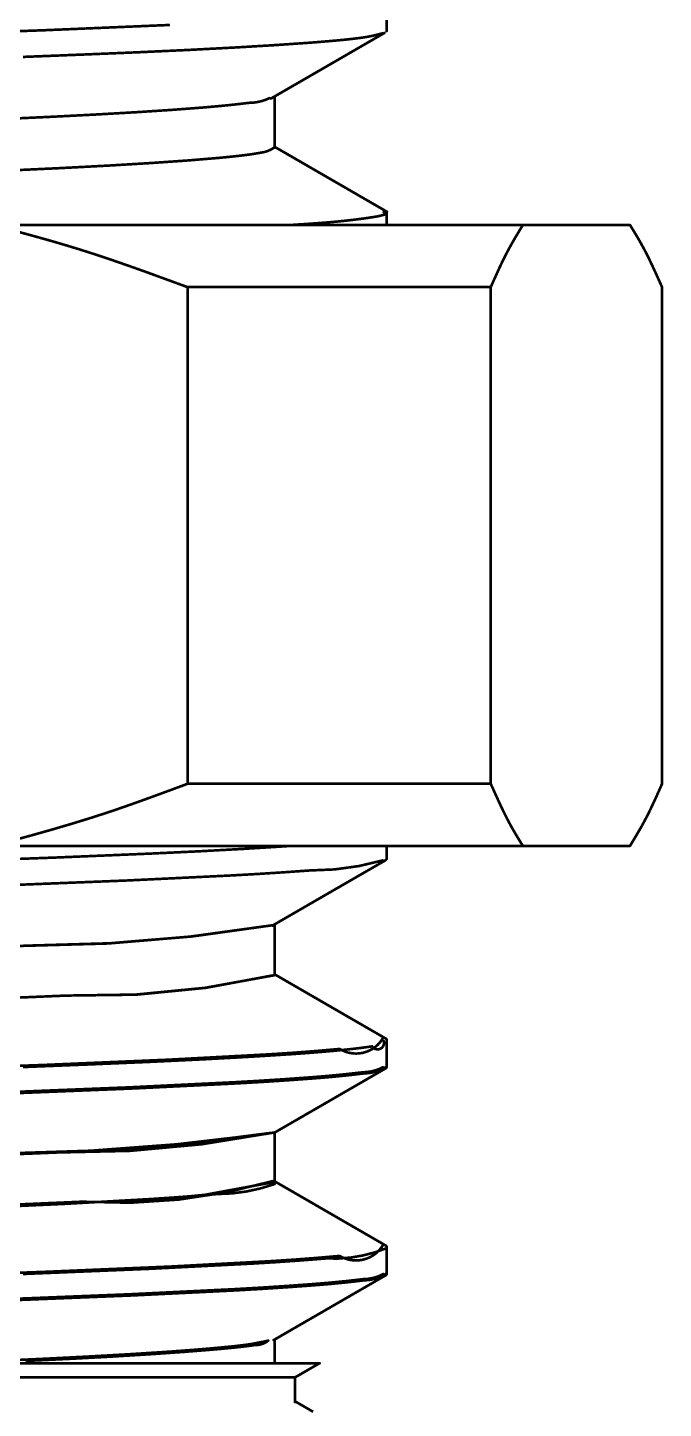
# Model space of a CAD drawing. Header units: inches. Extents: x 90 to 149.8, y 48.7 to 115.2.
# Drawn here: x 122.7 to 125.78, y 103.61 to 110.28 of the extents above; entities that cross this region are included whole.
import ezdxf

# ---------------------------------------------------------------- set-up
doc = ezdxf.new("R2010")
doc.units = ezdxf.units.IN
doc.layers.add('Mechanical 2', color=216, linetype='Continuous')

msp = doc.modelspace()

# ---------------------------------------------------------------- linework, layer by layer
at = {"layer": 'Mechanical 2', "const_width": 0.0127}
for points in [[(124.439, 110.2645), (124.439, 110.3895)], [(122.7805, 110.2683), (123.3909, 110.294)], [(122.0566, 110.2425), (122.7805, 110.2683)], [(124.3186, 110.1922), (124.3735, 110.2239)], [(124.3735, 110.2239), (124.4284, 110.2556)], [(122.9704, 110.1509), (123.2443, 110.1623)], [(123.2443, 110.1623), (123.4909, 110.1737)], [(123.4909, 110.1737), (123.7089, 110.1852)], [(123.7089, 110.1852), (123.8999, 110.1966)], [(123.8999, 110.1966), (124.0644, 110.208)], [(124.2089, 110.1287), (124.2638, 110.1605)], [(124.2638, 110.1605), (124.3186, 110.1922)], [(122.6816, 110.1395), (122.9704, 110.1509)], [(124.0992, 110.0653), (124.1541, 110.097)], [(124.1541, 110.097), (124.2089, 110.1287)], [(123.9895, 110.0019), (124.0444, 110.0336)], [(124.0444, 110.0336), (124.0992, 110.0653)], [(123.8798, 109.9385), (123.9895, 110.0019)], [(123.4023, 109.8837), (123.5509, 109.895)], [(123.8977, 109.701), (123.8977, 109.9488)], [(122.5607, 109.8383), (122.808, 109.8497)], [(122.808, 109.8497), (123.03, 109.861)], [(123.03, 109.861), (123.2278, 109.8723)], [(123.2278, 109.8723), (123.4023, 109.8837)], [(123.8977, 109.7049), (123.952, 109.6735)], [(123.0946, 109.6144), (123.3027, 109.6269)], [(123.3027, 109.6269), (123.4814, 109.6394)], [(123.4814, 109.6394), (123.6306, 109.6519)], [(123.952, 109.6735), (124.0062, 109.6422)], [(124.0062, 109.6422), (124.0605, 109.6108)], [(122.5854, 109.5894), (122.8552, 109.6019)], [(122.8552, 109.6019), (123.0946, 109.6144)], [(124.0605, 109.6108), (124.1147, 109.5794)], [(124.1147, 109.5794), (124.169, 109.548)], [(124.169, 109.548), (124.2232, 109.5167)], [(124.2232, 109.5167), (124.2775, 109.4853)], [(124.2775, 109.4853), (124.3317, 109.4539)], [(124.3317, 109.4539), (124.4402, 109.3912)], [(124.2748, 109.352), (124.3237, 109.3582)], [(124.2769, 109.3522), (124.3252, 109.3585)], [(124.439, 109.327), (124.439, 109.3895)], [(111.2631, 109.327), (125.6149, 109.327)], [(122.6322, 109.3015), (122.7272, 109.2756)], [(123.969, 109.327), (124.0658, 109.3332)], [(123.9754, 109.3274), (124.0712, 109.3336)], [(124.0658, 109.3332), (124.1494, 109.3395)], [(124.0712, 109.3336), (124.1535, 109.3398)], [(125.0653, 109.2749), (125.0967, 109.327)], [(125.6149, 109.327), (125.6306, 109.3015)], [(125.6306, 109.3015), (125.6462, 109.2756)], [(122.7272, 109.2756), (122.8221, 109.2489)], [(125.0497, 109.2481), (125.0653, 109.2749)], [(123.0107, 109.1914), (123.1043, 109.1604)], [(123.1043, 109.1604), (123.1977, 109.1281)], [(125.7084, 109.1604), (125.7238, 109.1281)], [(123.1977, 109.1281), (123.2907, 109.0949)], [(123.2907, 109.0949), (123.4765, 109.027)], [(124.9571, 109.0614), (124.9724, 109.0954)], [(124.9724, 109.0954), (124.9877, 109.1287)], [(125.7238, 109.1281), (125.7391, 109.0949)], [(125.7391, 109.0949), (125.7697, 109.027)], [(123.4765, 109.027), (124.9418, 109.027)], [(123.4765, 106.627), (123.4765, 109.027)], [(124.9418, 109.027), (124.9571, 109.0614)], [(124.9418, 106.627), (124.9418, 109.027)], [(125.7697, 106.627), (125.7697, 109.027)], [(123.3837, 106.5926), (123.4765, 106.627)], [(123.4765, 106.627), (124.9418, 106.627)], [(124.9418, 106.627), (124.9724, 106.5591)], [(125.7545, 106.5926), (125.7697, 106.627)], [(123.1979, 106.5253), (123.2909, 106.5586)], [(123.2909, 106.5586), (123.3837, 106.5926)], [(124.9724, 106.5591), (124.9878, 106.5259)], [(125.7238, 106.5253), (125.7392, 106.5586)], [(125.7392, 106.5586), (125.7545, 106.5926)], [(124.9878, 106.5259), (125.0031, 106.4936)], [(122.8219, 106.4059), (122.9165, 106.4337)], [(122.9165, 106.4337), (123.0107, 106.4627)], [(122.537, 106.327), (122.7271, 106.3791)], [(122.7271, 106.3791), (122.8219, 106.4059)], [(125.0653, 106.3784), (125.081, 106.3525)], [(125.6149, 106.327), (125.6462, 106.3791)], [(125.6462, 106.3791), (125.6618, 106.4059)], [(111.2631, 106.327), (125.6149, 106.327)], [(122.8447, 106.2708), (123.2936, 106.2895)], [(122.8447, 106.2708), (123.2936, 106.2895)], [(124.439, 106.2645), (124.439, 106.327)], [(125.081, 106.3525), (125.0967, 106.327)], [(122.3358, 106.252), (122.8447, 106.2708)], [(122.3358, 106.252), (122.8447, 106.2708)], [(124.3241, 106.1944), (124.3787, 106.226)], [(124.3247, 106.1948), (124.379, 106.2262)], [(124.3787, 106.226), (124.4334, 106.2576)], [(124.379, 106.2262), (124.4334, 106.2576)], [(122.5759, 106.1356), (123.1868, 106.1598)], [(122.5759, 106.1356), (123.1868, 106.1598)], [(123.1868, 106.1598), (123.6881, 106.184)], [(123.1868, 106.1598), (123.6881, 106.184)], [(124.2147, 106.1313), (124.2694, 106.1629)], [(124.216, 106.132), (124.2703, 106.1634)], [(124.2694, 106.1629), (124.3241, 106.1944)], [(124.2703, 106.1634), (124.3247, 106.1948)], [(124.1054, 106.0681), (124.1601, 106.0997)], [(124.1073, 106.0691), (124.1616, 106.1006)], [(124.1601, 106.0997), (124.2147, 106.1313)], [(124.1616, 106.1006), (124.216, 106.132)], [(123.9961, 106.0049), (124.0508, 106.0365)], [(123.9986, 106.0063), (124.0529, 106.0377)], [(124.0508, 106.0365), (124.1054, 106.0681)], [(124.0529, 106.0377), (124.1073, 106.0691)], [(123.8868, 105.9417), (123.9961, 106.0049)], [(123.8899, 105.9435), (123.9986, 106.0063)], [(123.8975, 105.702), (123.8975, 105.9479)], [(121.4804, 105.7961), (122.7136, 105.8452)], [(123.8975, 105.7061), (123.9513, 105.675)], [(123.8975, 105.7061), (123.951, 105.6752)], [(123.951, 105.6752), (124.0045, 105.6443)], [(123.9513, 105.675), (124.0052, 105.6439)], [(124.0045, 105.6443), (124.0579, 105.6134)], [(124.0052, 105.6439), (124.059, 105.6127)], [(121.7087, 105.554), (122.8912, 105.6036)], [(121.7135, 105.5542), (122.8871, 105.6034)], [(124.0579, 105.6134), (124.1114, 105.5824)], [(124.059, 105.6127), (124.1128, 105.5816)], [(124.1114, 105.5824), (124.1649, 105.5515)], [(124.1128, 105.5816), (124.1666, 105.5505)], [(124.1649, 105.5515), (124.2183, 105.5206)], [(124.1666, 105.5505), (124.2204, 105.5194)], [(124.2183, 105.5206), (124.2718, 105.4897)], [(124.2204, 105.5194), (124.2743, 105.4883)], [(124.2718, 105.4897), (124.3253, 105.4588)], [(124.2743, 105.4883), (124.3281, 105.4572)], [(124.3253, 105.4588), (124.4322, 105.397)], [(124.3281, 105.4572), (124.4357, 105.395)], [(124.439, 105.3893), (124.439, 105.3895)], [(124.439, 105.2645), (124.439, 105.3831)], [(122.7816, 105.2683), (123.3921, 105.2941)], [(122.7816, 105.2683), (123.3921, 105.2941)], [(123.2935, 105.2831), (123.5557, 105.2956)], [(123.3921, 105.2941), (123.8729, 105.3198)], [(123.3921, 105.2941), (123.8729, 105.3198)], [(123.5557, 105.2956), (123.7849, 105.3081)], [(123.7849, 105.3081), (123.9825, 105.3206)], [(122.0577, 105.2425), (122.7816, 105.2683)], [(122.0577, 105.2425), (122.7816, 105.2683)], [(122.6816, 105.2581), (122.9974, 105.2706)], [(122.9974, 105.2706), (123.2935, 105.2831)], [(124.3277, 105.1903), (124.3821, 105.2218)], [(124.3821, 105.2218), (124.4365, 105.2532)], [(124.4327, 105.2572), (124.4343, 105.2582)], [(124.439, 105.2581), (124.439, 105.2645)], [(122.5831, 105.1358), (123.1941, 105.1601)], [(122.5831, 105.1358), (123.1941, 105.1601)], [(122.6012, 105.1301), (123.2124, 105.1545)], [(123.1941, 105.1601), (123.6947, 105.1844)], [(123.1941, 105.1601), (123.6947, 105.1844)], [(123.2124, 105.1545), (123.7116, 105.1789)], [(124.219, 105.1275), (124.2734, 105.1589)], [(124.2734, 105.1589), (124.3277, 105.1903)], [(124.1103, 105.0646), (124.1646, 105.096)], [(124.1646, 105.096), (124.219, 105.1275)], [(124.0015, 105.0018), (124.0559, 105.0332)], [(124.0559, 105.0332), (124.1103, 105.0646)], [(123.8928, 104.9389), (124.0015, 105.0018)], [(123.8974, 104.702), (123.8974, 104.9416)], [(121.6887, 104.7972), (122.848, 104.8453)], [(123.8974, 104.7059), (123.9512, 104.6748)], [(123.8974, 104.7059), (123.9509, 104.675)], [(122.8741, 104.5965), (123.3017, 104.6205)], [(123.9509, 104.675), (124.0044, 104.6441)], [(123.9512, 104.6748), (124.005, 104.6437)], [(124.0044, 104.6441), (124.0579, 104.6132)], [(124.005, 104.6437), (124.0588, 104.6126)], [(121.7124, 104.5541), (122.8868, 104.6034)], [(121.7967, 104.5572), (122.9658, 104.6074)], [(122.3449, 104.5725), (122.8741, 104.5965)], [(124.0579, 104.6132), (124.1114, 104.5822)], [(124.0588, 104.6126), (124.1126, 104.5815)], [(124.1114, 104.5822), (124.1648, 104.5513)], [(124.1126, 104.5815), (124.1664, 104.5504)], [(124.1648, 104.5513), (124.2183, 104.5204)], [(124.1664, 104.5504), (124.2202, 104.5193)], [(124.2183, 104.5204), (124.2718, 104.4895)], [(124.2202, 104.5193), (124.274, 104.4882)], [(124.2718, 104.4895), (124.3253, 104.4586)], [(124.274, 104.4882), (124.3278, 104.4571)], [(124.3253, 104.4586), (124.4323, 104.3967)], [(124.3278, 104.4571), (124.4354, 104.3949)], [(124.439, 104.3893), (124.439, 104.3895)], [(124.439, 104.2645), (124.439, 104.3831)], [(122.7812, 104.2683), (123.3916, 104.294)], [(122.7812, 104.2683), (123.3916, 104.294)], [(123.2931, 104.2831), (123.7851, 104.3081)], [(123.3916, 104.294), (123.8725, 104.3198)], [(123.3916, 104.294), (123.8725, 104.3198)], [(122.0573, 104.2425), (122.7812, 104.2683)], [(122.0573, 104.2425), (122.7812, 104.2683)], [(122.6816, 104.2581), (123.2931, 104.2831)], [(124.3275, 104.1901), (124.3818, 104.2216)], [(124.3818, 104.2216), (124.4362, 104.253)], [(124.4335, 104.2577), (124.4351, 104.2586)], [(124.439, 104.2581), (124.439, 104.2645)], [(122.5898, 104.1361), (123.2008, 104.1604)], [(122.5898, 104.1361), (123.2008, 104.1604)], [(122.5985, 104.13), (123.2096, 104.1544)], [(123.2008, 104.1604), (123.701, 104.1847)], [(123.2008, 104.1604), (123.701, 104.1847)], [(123.2096, 104.1544), (123.7091, 104.1788)], [(124.2187, 104.1273), (124.2731, 104.1587)], [(124.2731, 104.1587), (124.3275, 104.1901)], [(124.11, 104.0644), (124.1643, 104.0958)], [(124.1643, 104.0958), (124.2187, 104.1273)], [(124.0012, 104.0016), (124.0556, 104.033)], [(124.0556, 104.033), (124.11, 104.0644)], [(123.8925, 103.9387), (124.0012, 104.0016)], [(123.3196, 103.8781), (123.4657, 103.8883)], [(123.3712, 103.8816), (123.5195, 103.8925)], [(123.4575, 103.8815), (123.5944, 103.8924)], [(123.4657, 103.8883), (123.5917, 103.8986)], [(123.5195, 103.8925), (123.6448, 103.9034)], [(123.5917, 103.8986), (123.6992, 103.9088)], [(123.8973, 103.827), (123.8973, 103.9415)], [(118.4328, 103.827), (124.1146, 103.827)], [(122.5362, 103.8372), (122.7618, 103.8474)], [(122.552, 103.8379), (122.7905, 103.8488)], [(122.6932, 103.8379), (122.9234, 103.8488)], [(122.7618, 103.8474), (122.9671, 103.8577)], [(122.7905, 103.8488), (123.0058, 103.8597)], [(122.9234, 103.8488), (123.1238, 103.8597)], [(122.9671, 103.8577), (123.1528, 103.8679)], [(123.0058, 103.8597), (123.1994, 103.8707)], [(123.1238, 103.8597), (123.3006, 103.8706)], [(123.1528, 103.8679), (123.3196, 103.8781)], [(123.1994, 103.8707), (123.3712, 103.8816)], [(123.3006, 103.8706), (123.4575, 103.8815)], [(123.9954, 103.7581), (124.1146, 103.827)], [(118.6497, 103.7581), (123.9954, 103.7581)], [(123.9954, 103.6392), (123.9954, 103.7581)], [(123.9954, 103.6431), (124.0394, 103.6177)], [(124.0394, 103.6177), (124.0833, 103.5923)]]:
    msp.add_lwpolyline(points, dxfattribs=at)
at = {"layer": 'Mechanical 2', "const_width": 0.00635}
for points in [[(122.7773, 110.2683, 1), (122.7836, 110.2683, 1)], [(122.7773, 110.2683, 1), (122.7836, 110.2683, 1)], [(124.3031, 110.2308, 1), (124.3095, 110.2308, 1)], [(124.3031, 110.2308, 1), (124.3095, 110.2308, 1)], [(124.3703, 110.2239, 1), (124.3767, 110.2239, 1)], [(124.3703, 110.2239, 1), (124.3767, 110.2239, 1)], [(124.4146, 110.2536, 1), (124.4209, 110.2536, 1)], [(124.4252, 110.2556, 1), (124.4315, 110.2556, 1)], [(124.4358, 110.2645, 1), (124.4422, 110.2645, 1)], [(123.2412, 110.1623, 1), (123.2475, 110.1623, 1)], [(123.2412, 110.1623, 1), (123.2475, 110.1623, 1)], [(123.4878, 110.1737, 1), (123.4941, 110.1737, 1)], [(123.4878, 110.1737, 1), (123.4941, 110.1737, 1)], [(123.7057, 110.1852, 1), (123.7121, 110.1852, 1)], [(123.7057, 110.1852, 1), (123.7121, 110.1852, 1)], [(123.8967, 110.1966, 1), (123.9031, 110.1966, 1)], [(123.8967, 110.1966, 1), (123.9031, 110.1966, 1)], [(124.0612, 110.208, 1), (124.0676, 110.208, 1)], [(124.0612, 110.208, 1), (124.0676, 110.208, 1)], [(124.1985, 110.2194, 1), (124.2048, 110.2194, 1)], [(124.1985, 110.2194, 1), (124.2048, 110.2194, 1)], [(124.2606, 110.1605, 1), (124.267, 110.1605, 1)], [(124.2606, 110.1605, 1), (124.267, 110.1605, 1)], [(124.3155, 110.1922, 1), (124.3218, 110.1922, 1)], [(124.3155, 110.1922, 1), (124.3218, 110.1922, 1)], [(122.9672, 110.1509, 1), (122.9736, 110.1509, 1)], [(122.9672, 110.1509, 1), (122.9736, 110.1509, 1)], [(124.1509, 110.097, 1), (124.1572, 110.097, 1)], [(124.1509, 110.097, 1), (124.1572, 110.097, 1)], [(124.2058, 110.1287, 1), (124.2121, 110.1287, 1)], [(124.2058, 110.1287, 1), (124.2121, 110.1287, 1)], [(124.0412, 110.0336, 1), (124.0475, 110.0336, 1)], [(124.0412, 110.0336, 1), (124.0475, 110.0336, 1)], [(124.096, 110.0653, 1), (124.1024, 110.0653, 1)], [(124.096, 110.0653, 1), (124.1024, 110.0653, 1)], [(123.9863, 110.0019, 1), (123.9927, 110.0019, 1)], [(123.9863, 110.0019, 1), (123.9927, 110.0019, 1)], [(123.5477, 109.895, 1), (123.554, 109.895, 1)], [(123.5477, 109.895, 1), (123.554, 109.895, 1)], [(123.6702, 109.9063, 1), (123.6765, 109.9063, 1)], [(123.6702, 109.9063, 1), (123.6765, 109.9063, 1)], [(123.7703, 109.9177, 1), (123.7767, 109.9177, 1)], [(123.7703, 109.9177, 1), (123.7767, 109.9177, 1)], [(123.869, 109.9403, 1), (123.8754, 109.9403, 1)], [(123.8766, 109.9385, 1), (123.883, 109.9385, 1)], [(123.8946, 109.9488, 1), (123.9009, 109.9488, 1)], [(122.8048, 109.8497, 1), (122.8111, 109.8497, 1)], [(122.8048, 109.8497, 1), (122.8111, 109.8497, 1)], [(123.0268, 109.861, 1), (123.0332, 109.861, 1)], [(123.0268, 109.861, 1), (123.0332, 109.861, 1)], [(123.2246, 109.8723, 1), (123.2309, 109.8723, 1)], [(123.2246, 109.8723, 1), (123.2309, 109.8723, 1)], [(123.3991, 109.8837, 1), (123.4055, 109.8837, 1)], [(123.3991, 109.8837, 1), (123.4055, 109.8837, 1)], [(123.8924, 109.7019, 1), (123.8988, 109.7019, 1)], [(123.8946, 109.7049, 1), (123.9009, 109.7049, 1)], [(123.8946, 109.701, 1), (123.9009, 109.701, 1)], [(123.2996, 109.6269, 1), (123.3059, 109.6269, 1)], [(123.2996, 109.6269, 1), (123.3059, 109.6269, 1)], [(123.4782, 109.6394, 1), (123.4846, 109.6394, 1)], [(123.4782, 109.6394, 1), (123.4846, 109.6394, 1)], [(123.6274, 109.6519, 1), (123.6337, 109.6519, 1)], [(123.6274, 109.6519, 1), (123.6337, 109.6519, 1)], [(123.7456, 109.6644, 1), (123.7519, 109.6644, 1)], [(123.7456, 109.6644, 1), (123.7519, 109.6644, 1)], [(123.8276, 109.6769, 1), (123.8339, 109.6769, 1)], [(123.8276, 109.6769, 1), (123.8339, 109.6769, 1)], [(123.9488, 109.6735, 1), (123.9552, 109.6735, 1)], [(123.9488, 109.6735, 1), (123.9552, 109.6735, 1)], [(124.0031, 109.6422, 1), (124.0094, 109.6422, 1)], [(124.0031, 109.6422, 1), (124.0094, 109.6422, 1)], [(122.852, 109.6019, 1), (122.8584, 109.6019, 1)], [(122.852, 109.6019, 1), (122.8584, 109.6019, 1)], [(123.0915, 109.6144, 1), (123.0978, 109.6144, 1)], [(123.0915, 109.6144, 1), (123.0978, 109.6144, 1)], [(124.0573, 109.6108, 1), (124.0637, 109.6108, 1)], [(124.0573, 109.6108, 1), (124.0637, 109.6108, 1)], [(124.1116, 109.5794, 1), (124.1179, 109.5794, 1)], [(124.1116, 109.5794, 1), (124.1179, 109.5794, 1)], [(124.1658, 109.548, 1), (124.1722, 109.548, 1)], [(124.1658, 109.548, 1), (124.1722, 109.548, 1)], [(124.2201, 109.5167, 1), (124.2264, 109.5167, 1)], [(124.2201, 109.5167, 1), (124.2264, 109.5167, 1)], [(124.2743, 109.4853, 1), (124.2807, 109.4853, 1)], [(124.2743, 109.4853, 1), (124.2807, 109.4853, 1)], [(124.3286, 109.4539, 1), (124.3349, 109.4539, 1)], [(124.3286, 109.4539, 1), (124.3349, 109.4539, 1)], [(124.3205, 109.3582, 1), (124.3269, 109.3582, 1)], [(124.3205, 109.3582, 1), (124.3269, 109.3582, 1)], [(124.3221, 109.3585, 1), (124.3284, 109.3585, 1)], [(124.3221, 109.3585, 1), (124.3284, 109.3585, 1)], [(124.3639, 109.3645, 1), (124.3702, 109.3645, 1)], [(124.3639, 109.3645, 1), (124.3702, 109.3645, 1)], [(124.3649, 109.3647, 1), (124.3712, 109.3647, 1)], [(124.3649, 109.3647, 1), (124.3712, 109.3647, 1)], [(124.399, 109.3707, 1), (124.4053, 109.3707, 1)], [(124.399, 109.3707, 1), (124.4053, 109.3707, 1)], [(124.3995, 109.3709, 1), (124.4059, 109.3709, 1)], [(124.3995, 109.3709, 1), (124.4059, 109.3709, 1)], [(124.4214, 109.3895, 1), (124.4277, 109.3895, 1)], [(124.4214, 109.3895, 1), (124.4277, 109.3895, 1)], [(124.4218, 109.377, 1), (124.4282, 109.377, 1)], [(124.4218, 109.377, 1), (124.4282, 109.377, 1)], [(124.422, 109.3771, 1), (124.4284, 109.3771, 1)], [(124.422, 109.3771, 1), (124.4284, 109.3771, 1)], [(124.4358, 109.3895, 1), (124.4422, 109.3895, 1)], [(124.437, 109.3912, 1), (124.4434, 109.3912, 1)], [(123.9658, 109.327, 1), (123.9722, 109.327, 1)], [(123.9722, 109.3274, 1), (123.9785, 109.3274, 1)], [(124.0626, 109.3332, 1), (124.0689, 109.3332, 1)], [(124.0626, 109.3332, 1), (124.0689, 109.3332, 1)], [(124.068, 109.3336, 1), (124.0743, 109.3336, 1)], [(124.068, 109.3336, 1), (124.0743, 109.3336, 1)], [(124.1462, 109.3395, 1), (124.1526, 109.3395, 1)], [(124.1462, 109.3395, 1), (124.1526, 109.3395, 1)], [(124.1504, 109.3398, 1), (124.1567, 109.3398, 1)], [(124.1504, 109.3398, 1), (124.1567, 109.3398, 1)], [(124.2147, 109.3458, 1), (124.2211, 109.3458, 1)], [(124.2147, 109.3458, 1), (124.2211, 109.3458, 1)], [(124.2178, 109.346, 1), (124.2241, 109.346, 1)], [(124.2178, 109.346, 1), (124.2241, 109.346, 1)], [(124.2716, 109.352, 1), (124.2779, 109.352, 1)], [(124.2716, 109.352, 1), (124.2779, 109.352, 1)], [(124.2738, 109.3522, 1), (124.2801, 109.3522, 1)], [(124.2738, 109.3522, 1), (124.2801, 109.3522, 1)], [(124.4358, 109.327, 1), (124.4422, 109.327, 1)], [(125.0935, 109.327, 1), (125.0998, 109.327, 1)], [(125.6117, 109.327, 1), (125.618, 109.327, 1)], [(125.6117, 109.327, 1), (125.618, 109.327, 1)], [(125.6274, 109.3015, 1), (125.6337, 109.3015, 1)], [(125.6274, 109.3015, 1), (125.6337, 109.3015, 1)], [(122.7241, 109.2756, 1), (122.7304, 109.2756, 1)], [(122.7241, 109.2756, 1), (122.7304, 109.2756, 1)], [(122.8189, 109.2489, 1), (122.8253, 109.2489, 1)], [(122.8189, 109.2489, 1), (122.8253, 109.2489, 1)], [(125.0465, 109.2481, 1), (125.0529, 109.2481, 1)], [(125.0465, 109.2481, 1), (125.0529, 109.2481, 1)], [(125.0622, 109.2749, 1), (125.0685, 109.2749, 1)], [(125.0622, 109.2749, 1), (125.0685, 109.2749, 1)], [(125.6431, 109.2756, 1), (125.6494, 109.2756, 1)], [(125.6431, 109.2756, 1), (125.6494, 109.2756, 1)], [(125.6587, 109.2489, 1), (125.665, 109.2489, 1)], [(125.6587, 109.2489, 1), (125.665, 109.2489, 1)], [(123.0075, 109.1914, 1), (123.0139, 109.1914, 1)], [(123.0075, 109.1914, 1), (123.0139, 109.1914, 1)], [(123.1012, 109.1604, 1), (123.1075, 109.1604, 1)], [(123.1012, 109.1604, 1), (123.1075, 109.1604, 1)], [(124.9999, 109.1608, 1), (125.0063, 109.1608, 1)], [(124.9999, 109.1608, 1), (125.0063, 109.1608, 1)], [(125.0154, 109.1913, 1), (125.0217, 109.1913, 1)], [(125.0154, 109.1913, 1), (125.0217, 109.1913, 1)], [(125.0309, 109.2203, 1), (125.0373, 109.2203, 1)], [(125.0309, 109.2203, 1), (125.0373, 109.2203, 1)], [(125.6743, 109.2209, 1), (125.6806, 109.2209, 1)], [(125.6743, 109.2209, 1), (125.6806, 109.2209, 1)], [(125.6898, 109.1914, 1), (125.6961, 109.1914, 1)], [(125.6898, 109.1914, 1), (125.6961, 109.1914, 1)], [(125.7052, 109.1604, 1), (125.7116, 109.1604, 1)], [(125.7052, 109.1604, 1), (125.7116, 109.1604, 1)], [(123.1945, 109.1281, 1), (123.2008, 109.1281, 1)], [(123.1945, 109.1281, 1), (123.2008, 109.1281, 1)], [(123.2876, 109.0949, 1), (123.2939, 109.0949, 1)], [(123.2876, 109.0949, 1), (123.2939, 109.0949, 1)], [(124.9692, 109.0954, 1), (124.9756, 109.0954, 1)], [(124.9692, 109.0954, 1), (124.9756, 109.0954, 1)], [(124.9845, 109.1287, 1), (124.9909, 109.1287, 1)], [(124.9845, 109.1287, 1), (124.9909, 109.1287, 1)], [(125.7206, 109.1281, 1), (125.727, 109.1281, 1)], [(125.7206, 109.1281, 1), (125.727, 109.1281, 1)], [(125.736, 109.0949, 1), (125.7423, 109.0949, 1)], [(125.736, 109.0949, 1), (125.7423, 109.0949, 1)], [(123.4733, 109.027, 1), (123.4796, 109.027, 1)], [(123.4733, 109.027, 1), (123.4796, 109.027, 1)], [(123.4733, 109.027, 1), (123.4796, 109.027, 1)], [(124.9386, 109.027, 1), (124.945, 109.027, 1)], [(124.9386, 109.027, 1), (124.945, 109.027, 1)], [(124.9386, 109.027, 1), (124.945, 109.027, 1)], [(124.9539, 109.0614, 1), (124.9603, 109.0614, 1)], [(124.9539, 109.0614, 1), (124.9603, 109.0614, 1)], [(125.7666, 109.027, 1), (125.7729, 109.027, 1)], [(125.7666, 109.027, 1), (125.7729, 109.027, 1)], [(123.4733, 106.627, 1), (123.4796, 106.627, 1)], [(123.4733, 106.627, 1), (123.4796, 106.627, 1)], [(123.4733, 106.627, 1), (123.4796, 106.627, 1)], [(124.9386, 106.627, 1), (124.945, 106.627, 1)], [(124.9386, 106.627, 1), (124.945, 106.627, 1)], [(124.9386, 106.627, 1), (124.945, 106.627, 1)], [(125.7666, 106.627, 1), (125.7729, 106.627, 1)], [(125.7666, 106.627, 1), (125.7729, 106.627, 1)], [(123.2878, 106.5586, 1), (123.2941, 106.5586, 1)], [(123.2878, 106.5586, 1), (123.2941, 106.5586, 1)], [(123.3806, 106.5926, 1), (123.3869, 106.5926, 1)], [(123.3806, 106.5926, 1), (123.3869, 106.5926, 1)], [(124.9692, 106.5591, 1), (124.9756, 106.5591, 1)], [(124.9692, 106.5591, 1), (124.9756, 106.5591, 1)], [(125.736, 106.5586, 1), (125.7423, 106.5586, 1)], [(125.736, 106.5586, 1), (125.7423, 106.5586, 1)], [(125.7513, 106.5926, 1), (125.7576, 106.5926, 1)], [(125.7513, 106.5926, 1), (125.7576, 106.5926, 1)], [(123.1947, 106.5253, 1), (123.2011, 106.5253, 1)], [(123.1947, 106.5253, 1), (123.2011, 106.5253, 1)], [(124.9846, 106.5259, 1), (124.9909, 106.5259, 1)], [(124.9846, 106.5259, 1), (124.9909, 106.5259, 1)], [(125, 106.4936, 1), (125.0063, 106.4936, 1)], [(125, 106.4936, 1), (125.0063, 106.4936, 1)], [(125.7053, 106.4932, 1), (125.7116, 106.4932, 1)], [(125.7053, 106.4932, 1), (125.7116, 106.4932, 1)], [(125.7207, 106.5253, 1), (125.727, 106.5253, 1)], [(125.7206, 106.5253, 1), (125.727, 106.5253, 1)], [(122.9133, 106.4337, 1), (122.9197, 106.4337, 1)], [(122.9133, 106.4337, 1), (122.9197, 106.4337, 1)], [(123.0076, 106.4627, 1), (123.0139, 106.4627, 1)], [(123.0076, 106.4627, 1), (123.0139, 106.4627, 1)], [(125.0154, 106.4626, 1), (125.0218, 106.4626, 1)], [(125.0154, 106.4626, 1), (125.0218, 106.4626, 1)], [(125.0309, 106.4331, 1), (125.0373, 106.4331, 1)], [(125.0309, 106.4331, 1), (125.0373, 106.4331, 1)], [(125.6743, 106.4337, 1), (125.6806, 106.4337, 1)], [(125.6743, 106.4337, 1), (125.6806, 106.4337, 1)], [(125.6898, 106.4627, 1), (125.6961, 106.4627, 1)], [(125.6898, 106.4627, 1), (125.6961, 106.4627, 1)], [(122.7239, 106.3791, 1), (122.7303, 106.3791, 1)], [(122.7239, 106.3791, 1), (122.7303, 106.3791, 1)], [(122.8188, 106.4059, 1), (122.8251, 106.4059, 1)], [(122.8188, 106.4059, 1), (122.8251, 106.4059, 1)], [(125.0465, 106.4051, 1), (125.0529, 106.4051, 1)], [(125.0465, 106.4051, 1), (125.0528, 106.4051, 1)], [(125.0621, 106.3784, 1), (125.0685, 106.3784, 1)], [(125.0621, 106.3784, 1), (125.0685, 106.3784, 1)], [(125.643, 106.3791, 1), (125.6494, 106.3791, 1)], [(125.643, 106.3791, 1), (125.6494, 106.3791, 1)], [(125.6587, 106.4059, 1), (125.665, 106.4059, 1)], [(125.6587, 106.4059, 1), (125.665, 106.4059, 1)], [(123.2904, 106.2895, 1), (123.2968, 106.2895, 1)], [(123.2904, 106.2895, 1), (123.2968, 106.2895, 1)], [(123.2904, 106.2895, 1), (123.2968, 106.2895, 1)], [(123.2904, 106.2895, 1), (123.2968, 106.2895, 1)], [(123.9791, 106.327, 1), (123.9855, 106.327, 1)], [(123.9791, 106.327, 1), (123.9855, 106.327, 1)], [(124.4358, 106.327, 1), (124.4422, 106.327, 1)], [(125.0778, 106.3525, 1), (125.0842, 106.3525, 1)], [(125.0778, 106.3525, 1), (125.0842, 106.3525, 1)], [(125.0935, 106.327, 1), (125.0998, 106.327, 1)], [(125.6117, 106.327, 1), (125.618, 106.327, 1)], [(125.6117, 106.327, 1), (125.618, 106.327, 1)], [(122.8416, 106.2708, 1), (122.8479, 106.2708, 1)], [(122.8416, 106.2708, 1), (122.8479, 106.2708, 1)], [(122.8416, 106.2708, 1), (122.8479, 106.2708, 1)], [(122.8416, 106.2708, 1), (122.8479, 106.2708, 1)], [(124.3755, 106.226, 1), (124.3819, 106.226, 1)], [(124.3755, 106.226, 1), (124.3819, 106.226, 1)], [(124.3759, 106.2262, 1), (124.3822, 106.2262, 1)], [(124.3759, 106.2262, 1), (124.3822, 106.2262, 1)], [(124.4165, 106.2567, 1), (124.4229, 106.2567, 1)], [(124.4165, 106.2567, 1), (124.4229, 106.2567, 1)], [(124.4302, 106.2576, 1), (124.4366, 106.2576, 1)], [(124.4302, 106.2576, 1), (124.4366, 106.2576, 1)], [(124.4358, 106.2645, 1), (124.4422, 106.2645, 1)], [(123.1837, 106.1598, 1), (123.19, 106.1598, 1)], [(123.1837, 106.1598, 1), (123.19, 106.1598, 1)], [(123.1837, 106.1598, 1), (123.19, 106.1598, 1)], [(123.1837, 106.1598, 1), (123.19, 106.1598, 1)], [(123.6849, 106.184, 1), (123.6913, 106.184, 1)], [(123.6849, 106.184, 1), (123.6913, 106.184, 1)], [(123.6849, 106.184, 1), (123.6913, 106.184, 1)], [(123.6849, 106.184, 1), (123.6913, 106.184, 1)], [(124.0643, 106.2082, 1), (124.0706, 106.2082, 1)], [(124.0643, 106.2082, 1), (124.0706, 106.2082, 1)], [(124.0643, 106.2082, 1), (124.0706, 106.2082, 1)], [(124.0643, 106.2082, 1), (124.0706, 106.2082, 1)], [(124.2662, 106.1629, 1), (124.2726, 106.1629, 1)], [(124.2662, 106.1629, 1), (124.2726, 106.1629, 1)], [(124.2671, 106.1634, 1), (124.2735, 106.1634, 1)], [(124.2671, 106.1634, 1), (124.2735, 106.1634, 1)], [(124.3209, 106.1944, 1), (124.3272, 106.1944, 1)], [(124.3209, 106.1944, 1), (124.3272, 106.1944, 1)], [(124.3215, 106.1948, 1), (124.3278, 106.1948, 1)], [(124.3215, 106.1948, 1), (124.3278, 106.1948, 1)], [(124.1569, 106.0997, 1), (124.1633, 106.0997, 1)], [(124.1569, 106.0997, 1), (124.1633, 106.0997, 1)], [(124.1584, 106.1006, 1), (124.1648, 106.1006, 1)], [(124.1584, 106.1006, 1), (124.1648, 106.1006, 1)], [(124.2116, 106.1313, 1), (124.2179, 106.1313, 1)], [(124.2116, 106.1313, 1), (124.2179, 106.1313, 1)], [(124.2128, 106.132, 1), (124.2191, 106.132, 1)], [(124.2128, 106.132, 1), (124.2191, 106.132, 1)], [(124.0476, 106.0365, 1), (124.0539, 106.0365, 1)], [(124.0476, 106.0365, 1), (124.0539, 106.0365, 1)], [(124.0497, 106.0377, 1), (124.0561, 106.0377, 1)], [(124.0497, 106.0377, 1), (124.0561, 106.0377, 1)], [(124.1023, 106.0681, 1), (124.1086, 106.0681, 1)], [(124.1023, 106.0681, 1), (124.1086, 106.0681, 1)], [(124.1041, 106.0691, 1), (124.1104, 106.0691, 1)], [(124.1041, 106.0691, 1), (124.1104, 106.0691, 1)], [(123.9929, 106.0049, 1), (123.9993, 106.0049, 1)], [(123.9929, 106.0049, 1), (123.9993, 106.0049, 1)], [(123.9954, 106.0063, 1), (124.0017, 106.0063, 1)], [(123.9954, 106.0063, 1), (124.0017, 106.0063, 1)], [(123.8836, 105.9417, 1), (123.89, 105.9417, 1)], [(123.8844, 105.9435, 1), (123.8907, 105.9435, 1)], [(123.8844, 105.9435, 1), (123.8908, 105.9435, 1)], [(123.8867, 105.9435, 1), (123.893, 105.9435, 1)], [(123.8944, 105.9479, 1), (123.9007, 105.9479, 1)], [(122.7105, 105.8452, 1), (122.7168, 105.8452, 1)], [(122.7105, 105.8452, 1), (122.7168, 105.8452, 1)], [(123.893, 105.7018, 1), (123.8994, 105.7018, 1)], [(123.8944, 105.7061, 1), (123.9007, 105.7061, 1)], [(123.8944, 105.7061, 1), (123.9007, 105.7061, 1)], [(123.8944, 105.702, 1), (123.9007, 105.702, 1)], [(123.8946, 105.7028, 1), (123.9009, 105.7028, 1)], [(123.9478, 105.6752, 1), (123.9542, 105.6752, 1)], [(123.9478, 105.6752, 1), (123.9542, 105.6752, 1)], [(123.9482, 105.675, 1), (123.9545, 105.675, 1)], [(123.9482, 105.675, 1), (123.9545, 105.675, 1)], [(124.0013, 105.6443, 1), (124.0076, 105.6443, 1)], [(124.0013, 105.6443, 1), (124.0076, 105.6443, 1)], [(124.002, 105.6439, 1), (124.0083, 105.6439, 1)], [(124.002, 105.6439, 1), (124.0083, 105.6439, 1)], [(122.8839, 105.6034, 1), (122.8903, 105.6034, 1)], [(122.8839, 105.6034, 1), (122.8903, 105.6034, 1)], [(122.888, 105.6036, 1), (122.8944, 105.6036, 1)], [(122.888, 105.6036, 1), (122.8944, 105.6036, 1)], [(124.0548, 105.6134, 1), (124.0611, 105.6134, 1)], [(124.0548, 105.6134, 1), (124.0611, 105.6134, 1)], [(124.0558, 105.6127, 1), (124.0622, 105.6127, 1)], [(124.0558, 105.6127, 1), (124.0622, 105.6127, 1)], [(124.1082, 105.5824, 1), (124.1146, 105.5824, 1)], [(124.1082, 105.5824, 1), (124.1146, 105.5824, 1)], [(124.1096, 105.5816, 1), (124.116, 105.5816, 1)], [(124.1096, 105.5816, 1), (124.116, 105.5816, 1)], [(124.1617, 105.5515, 1), (124.168, 105.5515, 1)], [(124.1617, 105.5515, 1), (124.168, 105.5515, 1)], [(124.1634, 105.5505, 1), (124.1698, 105.5505, 1)], [(124.1634, 105.5505, 1), (124.1698, 105.5505, 1)], [(124.2152, 105.5206, 1), (124.2215, 105.5206, 1)], [(124.2152, 105.5206, 1), (124.2215, 105.5206, 1)], [(124.2173, 105.5194, 1), (124.2236, 105.5194, 1)], [(124.2173, 105.5194, 1), (124.2236, 105.5194, 1)], [(124.2686, 105.4897, 1), (124.275, 105.4897, 1)], [(124.2686, 105.4897, 1), (124.275, 105.4897, 1)], [(124.2711, 105.4883, 1), (124.2774, 105.4883, 1)], [(124.2711, 105.4883, 1), (124.2774, 105.4883, 1)], [(124.3221, 105.4588, 1), (124.3284, 105.4588, 1)], [(124.3221, 105.4588, 1), (124.3284, 105.4588, 1)], [(124.3249, 105.4572, 1), (124.3313, 105.4572, 1)], [(124.3249, 105.4572, 1), (124.3313, 105.4572, 1)], [(124.3652, 105.3581, 1), (124.3716, 105.3581, 1)], [(124.3652, 105.3581, 1), (124.3716, 105.3581, 1)], [(124.4171, 105.3971, 1), (124.4235, 105.3971, 1)], [(124.4171, 105.3971, 1), (124.4235, 105.3971, 1)], [(124.4214, 105.3831, 1), (124.4277, 105.3831, 1)], [(124.429, 105.397, 1), (124.4354, 105.397, 1)], [(124.4325, 105.395, 1), (124.4389, 105.395, 1)], [(124.4358, 105.3895, 1), (124.4422, 105.3895, 1)], [(124.4358, 105.3893, 1), (124.4422, 105.3893, 1)], [(124.4358, 105.3831, 1), (124.4422, 105.3831, 1)], [(123.3889, 105.2941, 1), (123.3952, 105.2941, 1)], [(123.3889, 105.2941, 1), (123.3952, 105.2941, 1)], [(123.3889, 105.2941, 1), (123.3952, 105.2941, 1)], [(123.3889, 105.2941, 1), (123.3952, 105.2941, 1)], [(123.5525, 105.2956, 1), (123.5588, 105.2956, 1)], [(123.5525, 105.2956, 1), (123.5588, 105.2956, 1)], [(123.7818, 105.3081, 1), (123.7881, 105.3081, 1)], [(123.7818, 105.3081, 1), (123.7881, 105.3081, 1)], [(123.8697, 105.3198, 1), (123.8761, 105.3198, 1)], [(123.8697, 105.3198, 1), (123.8761, 105.3198, 1)], [(123.8697, 105.3198, 1), (123.8761, 105.3198, 1)], [(123.8697, 105.3198, 1), (123.8761, 105.3198, 1)], [(123.9793, 105.3206, 1), (123.9856, 105.3206, 1)], [(123.9793, 105.3206, 1), (123.9856, 105.3206, 1)], [(124.1416, 105.3331, 1), (124.1479, 105.3331, 1)], [(124.1416, 105.3331, 1), (124.1479, 105.3331, 1)], [(124.2089, 105.3456, 1), (124.2153, 105.3456, 1)], [(124.2089, 105.3456, 1), (124.2153, 105.3456, 1)], [(124.2089, 105.3456, 1), (124.2153, 105.3456, 1)], [(124.2089, 105.3456, 1), (124.2153, 105.3456, 1)], [(124.2685, 105.3456, 1), (124.2749, 105.3456, 1)], [(124.2685, 105.3456, 1), (124.2749, 105.3456, 1)], [(122.7784, 105.2683, 1), (122.7848, 105.2683, 1)], [(122.7784, 105.2683, 1), (122.7848, 105.2683, 1)], [(122.7784, 105.2683, 1), (122.7848, 105.2683, 1)], [(122.7784, 105.2683, 1), (122.7848, 105.2683, 1)], [(122.9942, 105.2706, 1), (123.0006, 105.2706, 1)], [(122.9942, 105.2706, 1), (123.0006, 105.2706, 1)], [(123.2903, 105.2831, 1), (123.2967, 105.2831, 1)], [(123.2903, 105.2831, 1), (123.2967, 105.2831, 1)], [(124.3207, 105.2329, 1), (124.327, 105.2329, 1)], [(124.3207, 105.2329, 1), (124.327, 105.2329, 1)], [(124.3207, 105.2329, 1), (124.327, 105.2329, 1)], [(124.3207, 105.2329, 1), (124.327, 105.2329, 1)], [(124.3293, 105.2277, 1), (124.3356, 105.2277, 1)], [(124.3293, 105.2277, 1), (124.3356, 105.2277, 1)], [(124.3789, 105.2218, 1), (124.3853, 105.2218, 1)], [(124.3789, 105.2218, 1), (124.3853, 105.2218, 1)], [(124.4178, 105.2572, 1), (124.4242, 105.2572, 1)], [(124.4178, 105.2572, 1), (124.4242, 105.2572, 1)], [(124.4211, 105.2521, 1), (124.4274, 105.2521, 1)], [(124.4295, 105.2572, 1), (124.4359, 105.2572, 1)], [(124.4312, 105.2582, 1), (124.4375, 105.2582, 1)], [(124.4333, 105.2532, 1), (124.4397, 105.2532, 1)], [(124.4358, 105.2645, 1), (124.4422, 105.2645, 1)], [(124.4358, 105.2645, 1), (124.4422, 105.2645, 1)], [(124.4358, 105.2581, 1), (124.4422, 105.2581, 1)], [(123.1909, 105.1601, 1), (123.1972, 105.1601, 1)], [(123.1909, 105.1601, 1), (123.1972, 105.1601, 1)], [(123.1909, 105.1601, 1), (123.1972, 105.1601, 1)], [(123.1909, 105.1601, 1), (123.1972, 105.1601, 1)], [(123.2092, 105.1545, 1), (123.2156, 105.1545, 1)], [(123.2092, 105.1545, 1), (123.2156, 105.1545, 1)], [(123.6916, 105.1844, 1), (123.6979, 105.1844, 1)], [(123.6916, 105.1844, 1), (123.6979, 105.1844, 1)], [(123.6916, 105.1844, 1), (123.6979, 105.1844, 1)], [(123.6916, 105.1844, 1), (123.6979, 105.1844, 1)], [(123.7085, 105.1789, 1), (123.7148, 105.1789, 1)], [(123.7085, 105.1789, 1), (123.7148, 105.1789, 1)], [(124.0697, 105.2087, 1), (124.076, 105.2087, 1)], [(124.0697, 105.2087, 1), (124.076, 105.2087, 1)], [(124.0697, 105.2086, 1), (124.076, 105.2086, 1)], [(124.0697, 105.2086, 1), (124.076, 105.2086, 1)], [(124.0834, 105.2033, 1), (124.0897, 105.2033, 1)], [(124.0834, 105.2033, 1), (124.0897, 105.2033, 1)], [(124.2702, 105.1589, 1), (124.2765, 105.1589, 1)], [(124.2702, 105.1589, 1), (124.2765, 105.1589, 1)], [(124.3246, 105.1903, 1), (124.3309, 105.1903, 1)], [(124.3246, 105.1903, 1), (124.3309, 105.1903, 1)], [(124.1615, 105.096, 1), (124.1678, 105.096, 1)], [(124.1615, 105.096, 1), (124.1678, 105.096, 1)], [(124.2158, 105.1275, 1), (124.2222, 105.1275, 1)], [(124.2158, 105.1275, 1), (124.2222, 105.1275, 1)], [(124.0527, 105.0332, 1), (124.0591, 105.0332, 1)], [(124.0527, 105.0332, 1), (124.0591, 105.0332, 1)], [(124.1071, 105.0646, 1), (124.1134, 105.0646, 1)], [(124.1071, 105.0646, 1), (124.1134, 105.0646, 1)], [(123.9983, 105.0018, 1), (124.0047, 105.0018, 1)], [(123.9983, 105.0018, 1), (124.0047, 105.0018, 1)], [(123.8602, 104.936, 1), (123.8665, 104.936, 1)], [(123.8798, 104.9403, 1), (123.8861, 104.9403, 1)], [(123.8895, 104.9416, 1), (123.8958, 104.9416, 1)], [(123.8896, 104.9389, 1), (123.8959, 104.9389, 1)], [(123.8942, 104.9416, 1), (123.9006, 104.9416, 1)], [(122.8448, 104.8453, 1), (122.8511, 104.8453, 1)], [(122.8448, 104.8453, 1), (122.8511, 104.8453, 1)], [(123.8884, 104.7018, 1), (123.8948, 104.7018, 1)], [(123.8889, 104.7078, 1), (123.8952, 104.7078, 1)], [(123.8937, 104.6926, 1), (123.9, 104.6926, 1)], [(123.8942, 104.7059, 1), (123.9006, 104.7059, 1)], [(123.8942, 104.7059, 1), (123.9006, 104.7059, 1)], [(123.8942, 104.702, 1), (123.9006, 104.702, 1)], [(123.2986, 104.6205, 1), (123.3049, 104.6205, 1)], [(123.2986, 104.6205, 1), (123.3049, 104.6205, 1)], [(123.6181, 104.6445, 1), (123.6245, 104.6445, 1)], [(123.6181, 104.6446, 1), (123.6245, 104.6446, 1)], [(123.9477, 104.675, 1), (123.9541, 104.675, 1)], [(123.9477, 104.675, 1), (123.9541, 104.675, 1)], [(123.948, 104.6748, 1), (123.9544, 104.6748, 1)], [(123.948, 104.6748, 1), (123.9544, 104.6748, 1)], [(124.0012, 104.6441, 1), (124.0076, 104.6441, 1)], [(124.0012, 104.6441, 1), (124.0076, 104.6441, 1)], [(124.0018, 104.6437, 1), (124.0082, 104.6437, 1)], [(124.0018, 104.6437, 1), (124.0082, 104.6437, 1)], [(122.871, 104.5965, 1), (122.8773, 104.5965, 1)], [(122.871, 104.5965, 1), (122.8773, 104.5965, 1)], [(122.8836, 104.6034, 1), (122.8899, 104.6034, 1)], [(122.8836, 104.6034, 1), (122.8899, 104.6034, 1)], [(122.9626, 104.6074, 1), (122.969, 104.6074, 1)], [(122.9626, 104.6074, 1), (122.969, 104.6074, 1)], [(124.0547, 104.6132, 1), (124.061, 104.6132, 1)], [(124.0547, 104.6132, 1), (124.061, 104.6132, 1)], [(124.0556, 104.6126, 1), (124.062, 104.6126, 1)], [(124.0556, 104.6126, 1), (124.062, 104.6126, 1)], [(124.1082, 104.5822, 1), (124.1145, 104.5822, 1)], [(124.1082, 104.5822, 1), (124.1145, 104.5822, 1)], [(124.1094, 104.5815, 1), (124.1158, 104.5815, 1)], [(124.1094, 104.5815, 1), (124.1158, 104.5815, 1)], [(124.1617, 104.5513, 1), (124.168, 104.5513, 1)], [(124.1617, 104.5513, 1), (124.168, 104.5513, 1)], [(124.1632, 104.5504, 1), (124.1696, 104.5504, 1)], [(124.1632, 104.5504, 1), (124.1696, 104.5504, 1)], [(124.2151, 104.5204, 1), (124.2215, 104.5204, 1)], [(124.2151, 104.5204, 1), (124.2215, 104.5204, 1)], [(124.217, 104.5193, 1), (124.2234, 104.5193, 1)], [(124.217, 104.5193, 1), (124.2234, 104.5193, 1)], [(124.2686, 104.4895, 1), (124.275, 104.4895, 1)], [(124.2686, 104.4895, 1), (124.275, 104.4895, 1)], [(124.2708, 104.4882, 1), (124.2772, 104.4882, 1)], [(124.2708, 104.4882, 1), (124.2772, 104.4882, 1)], [(124.3221, 104.4586, 1), (124.3285, 104.4586, 1)], [(124.3221, 104.4586, 1), (124.3285, 104.4586, 1)], [(124.3246, 104.4571, 1), (124.3309, 104.4571, 1)], [(124.3246, 104.4571, 1), (124.3309, 104.4571, 1)], [(124.4172, 104.3971, 1), (124.4236, 104.3971, 1)], [(124.4172, 104.3971, 1), (124.4236, 104.3971, 1)], [(124.4291, 104.3967, 1), (124.4354, 104.3967, 1)], [(124.4322, 104.3949, 1), (124.4385, 104.3949, 1)], [(124.4358, 104.3895, 1), (124.4422, 104.3895, 1)], [(124.4358, 104.3893, 1), (124.4422, 104.3893, 1)], [(124.4358, 104.3831, 1), (124.4422, 104.3831, 1)], [(124.4358, 104.3831, 1), (124.4422, 104.3831, 1)], [(123.3885, 104.294, 1), (123.3948, 104.294, 1)], [(123.3885, 104.294, 1), (123.3948, 104.294, 1)], [(123.3885, 104.294, 1), (123.3948, 104.294, 1)], [(123.3885, 104.294, 1), (123.3948, 104.294, 1)], [(123.7819, 104.3081, 1), (123.7883, 104.3081, 1)], [(123.7819, 104.3081, 1), (123.7883, 104.3081, 1)], [(123.8694, 104.3198, 1), (123.8757, 104.3198, 1)], [(123.8694, 104.3198, 1), (123.8757, 104.3198, 1)], [(123.8694, 104.3198, 1), (123.8757, 104.3198, 1)], [(123.8694, 104.3198, 1), (123.8757, 104.3198, 1)], [(124.1418, 104.3331, 1), (124.1481, 104.3331, 1)], [(124.1418, 104.3331, 1), (124.1481, 104.3331, 1)], [(124.2086, 104.3455, 1), (124.215, 104.3455, 1)], [(124.2086, 104.3455, 1), (124.215, 104.3455, 1)], [(124.2086, 104.3455, 1), (124.215, 104.3455, 1)], [(124.2086, 104.3455, 1), (124.215, 104.3455, 1)], [(122.778, 104.2683, 1), (122.7843, 104.2683, 1)], [(122.778, 104.2683, 1), (122.7843, 104.2683, 1)], [(122.778, 104.2683, 1), (122.7843, 104.2683, 1)], [(122.778, 104.2683, 1), (122.7843, 104.2683, 1)], [(123.2899, 104.2831, 1), (123.2963, 104.2831, 1)], [(123.2899, 104.2831, 1), (123.2963, 104.2831, 1)], [(124.3239, 104.2334, 1), (124.3302, 104.2334, 1)], [(124.3239, 104.2334, 1), (124.3302, 104.2334, 1)], [(124.3239, 104.2334, 1), (124.3302, 104.2334, 1)], [(124.3239, 104.2334, 1), (124.3302, 104.2334, 1)], [(124.328, 104.2275, 1), (124.3344, 104.2275, 1)], [(124.328, 104.2275, 1), (124.3344, 104.2275, 1)], [(124.3787, 104.2216, 1), (124.385, 104.2216, 1)], [(124.3787, 104.2216, 1), (124.385, 104.2216, 1)], [(124.419, 104.2577, 1), (124.4254, 104.2577, 1)], [(124.419, 104.2577, 1), (124.4254, 104.2577, 1)], [(124.4206, 104.2519, 1), (124.4269, 104.2519, 1)], [(124.4303, 104.2577, 1), (124.4367, 104.2577, 1)], [(124.432, 104.2586, 1), (124.4383, 104.2586, 1)], [(124.433, 104.253, 1), (124.4394, 104.253, 1)], [(124.4358, 104.2645, 1), (124.4422, 104.2645, 1)], [(124.4358, 104.2645, 1), (124.4422, 104.2645, 1)], [(124.4358, 104.2581, 1), (124.4422, 104.2581, 1)], [(123.1976, 104.1604, 1), (123.204, 104.1604, 1)], [(123.1976, 104.1604, 1), (123.204, 104.1604, 1)], [(123.1976, 104.1604, 1), (123.204, 104.1604, 1)], [(123.1976, 104.1604, 1), (123.204, 104.1604, 1)], [(123.2065, 104.1544, 1), (123.2128, 104.1544, 1)], [(123.2065, 104.1544, 1), (123.2128, 104.1544, 1)], [(123.6978, 104.1847, 1), (123.7042, 104.1847, 1)], [(123.6978, 104.1847, 1), (123.7042, 104.1847, 1)], [(123.6978, 104.1847, 1), (123.7042, 104.1847, 1)], [(123.6978, 104.1847, 1), (123.7042, 104.1847, 1)], [(123.7059, 104.1788, 1), (123.7123, 104.1788, 1)], [(123.7059, 104.1788, 1), (123.7123, 104.1788, 1)], [(124.0748, 104.209, 1), (124.0811, 104.209, 1)], [(124.0748, 104.209, 1), (124.0811, 104.209, 1)], [(124.0748, 104.209, 1), (124.0811, 104.209, 1)], [(124.0748, 104.209, 1), (124.0811, 104.209, 1)], [(124.0813, 104.2032, 1), (124.0877, 104.2032, 1)], [(124.0813, 104.2032, 1), (124.0877, 104.2032, 1)], [(124.2699, 104.1587, 1), (124.2763, 104.1587, 1)], [(124.2699, 104.1587, 1), (124.2763, 104.1587, 1)], [(124.3243, 104.1901, 1), (124.3306, 104.1901, 1)], [(124.3243, 104.1901, 1), (124.3306, 104.1901, 1)], [(124.1612, 104.0958, 1), (124.1675, 104.0958, 1)], [(124.1612, 104.0958, 1), (124.1675, 104.0958, 1)], [(124.2155, 104.1273, 1), (124.2219, 104.1273, 1)], [(124.2155, 104.1273, 1), (124.2219, 104.1273, 1)], [(124.0524, 104.033, 1), (124.0588, 104.033, 1)], [(124.0524, 104.033, 1), (124.0588, 104.033, 1)], [(124.1068, 104.0644, 1), (124.1131, 104.0644, 1)], [(124.1068, 104.0644, 1), (124.1131, 104.0644, 1)], [(123.9981, 104.0016, 1), (124.0044, 104.0016, 1)], [(123.9981, 104.0016, 1), (124.0044, 104.0016, 1)], [(123.4625, 103.8883, 1), (123.4689, 103.8883, 1)], [(123.4625, 103.8883, 1), (123.4689, 103.8883, 1)], [(123.5163, 103.8925, 1), (123.5227, 103.8925, 1)], [(123.5163, 103.8925, 1), (123.5227, 103.8925, 1)], [(123.5885, 103.8986, 1), (123.5949, 103.8986, 1)], [(123.5885, 103.8986, 1), (123.5949, 103.8986, 1)], [(123.5912, 103.8924, 1), (123.5976, 103.8924, 1)], [(123.5912, 103.8924, 1), (123.5976, 103.8924, 1)], [(123.6416, 103.9034, 1), (123.648, 103.9034, 1)], [(123.6416, 103.9034, 1), (123.648, 103.9034, 1)], [(123.696, 103.9088, 1), (123.7024, 103.9088, 1)], [(123.696, 103.9088, 1), (123.7024, 103.9088, 1)], [(123.7071, 103.9033, 1), (123.7134, 103.9033, 1)], [(123.7071, 103.9033, 1), (123.7134, 103.9033, 1)], [(123.7428, 103.9143, 1), (123.7492, 103.9143, 1)], [(123.7428, 103.9143, 1), (123.7492, 103.9143, 1)], [(123.7952, 103.9143, 1), (123.8016, 103.9143, 1)], [(123.7952, 103.9143, 1), (123.8016, 103.9143, 1)], [(123.8295, 103.9292, 1), (123.8358, 103.9292, 1)], [(123.8632, 103.9361, 1), (123.8696, 103.9361, 1)], [(123.8632, 103.9361, 1), (123.8696, 103.9361, 1)], [(123.8893, 103.9387, 1), (123.8957, 103.9387, 1)], [(123.8941, 103.9415, 1), (123.9005, 103.9415, 1)], [(122.7587, 103.8474, 1), (122.765, 103.8474, 1)], [(122.7587, 103.8474, 1), (122.765, 103.8474, 1)], [(122.7873, 103.8488, 1), (122.7937, 103.8488, 1)], [(122.7873, 103.8488, 1), (122.7937, 103.8488, 1)], [(122.9202, 103.8488, 1), (122.9266, 103.8488, 1)], [(122.9202, 103.8488, 1), (122.9266, 103.8488, 1)], [(122.9639, 103.8577, 1), (122.9702, 103.8577, 1)], [(122.9639, 103.8577, 1), (122.9702, 103.8577, 1)], [(123.0026, 103.8597, 1), (123.009, 103.8597, 1)], [(123.0026, 103.8597, 1), (123.009, 103.8597, 1)], [(123.1206, 103.8597, 1), (123.127, 103.8597, 1)], [(123.1206, 103.8597, 1), (123.127, 103.8597, 1)], [(123.1496, 103.8679, 1), (123.156, 103.8679, 1)], [(123.1496, 103.8679, 1), (123.156, 103.8679, 1)], [(123.1962, 103.8707, 1), (123.2026, 103.8707, 1)], [(123.1962, 103.8707, 1), (123.2026, 103.8707, 1)], [(123.2974, 103.8706, 1), (123.3038, 103.8706, 1)], [(123.2974, 103.8706, 1), (123.3038, 103.8706, 1)], [(123.3164, 103.8781, 1), (123.3228, 103.8781, 1)], [(123.3164, 103.8781, 1), (123.3228, 103.8781, 1)], [(123.368, 103.8816, 1), (123.3744, 103.8816, 1)], [(123.368, 103.8816, 1), (123.3744, 103.8816, 1)], [(123.4543, 103.8815, 1), (123.4607, 103.8815, 1)], [(123.4543, 103.8815, 1), (123.4607, 103.8815, 1)], [(123.8941, 103.827, 1), (123.9005, 103.827, 1)], [(124.1114, 103.827, 1), (124.1178, 103.827, 1)], [(124.1114, 103.827, 1), (124.1178, 103.827, 1)], [(123.9923, 103.7581, 1), (123.9986, 103.7581, 1)], [(123.9923, 103.7581, 1), (123.9986, 103.7581, 1)], [(123.9923, 103.7581, 1), (123.9986, 103.7581, 1)], [(123.9923, 103.6431, 1), (123.9986, 103.6431, 1)], [(123.9923, 103.6392, 1), (123.9986, 103.6392, 1)], [(124.0362, 103.6177, 1), (124.0425, 103.6177, 1)], [(124.0362, 103.6177, 1), (124.0425, 103.6177, 1)]]:
    msp.add_lwpolyline(points, format="xyb", close=True, dxfattribs=at)
at = {"layer": 'Mechanical 2', "const_width": 0.0127}
for points in [[(124.3063, 110.2308, -0.009397), (124.2017, 110.2194)], [(124.4177, 110.2536, -0.042442), (124.3063, 110.2308)], [(124.2017, 110.2194, -0.004377), (124.0644, 110.208)], [(123.6733, 109.9063, -0.004528), (123.5509, 109.895)], [(123.7735, 109.9177, -0.005985), (123.6733, 109.9063)], [(123.8722, 109.9403, -0.114927), (123.7735, 109.9177)], [(123.8956, 109.7019, -0.124817), (123.8308, 109.6769)], [(123.7488, 109.6644, -0.007345), (123.6306, 109.6519)], [(123.8308, 109.6769, -0.018138), (123.7488, 109.6644)], [(124.3671, 109.3645, -0.005129), (124.3237, 109.3582)], [(124.3681, 109.3647, -0.005196), (124.3252, 109.3585)], [(124.4021, 109.3707, -0.012662), (124.3671, 109.3645)], [(124.4027, 109.3709, -0.012815), (124.3681, 109.3647)], [(124.425, 109.377, -0.040297), (124.4021, 109.3707)], [(124.4252, 109.3771, -0.040903), (124.4027, 109.3709)], [(124.4246, 109.3895, -1.116041), (124.425, 109.377)], [(124.4246, 109.3895, -1.105598), (124.4252, 109.3771)], [(124.2179, 109.3458, -0.00444), (124.1494, 109.3395)], [(124.2209, 109.346, -0.004484), (124.1535, 109.3398)], [(124.2748, 109.352, -0.004668), (124.2179, 109.3458)], [(124.2769, 109.3522, -0.004672), (124.2209, 109.346)], [(122.8221, 109.2489, -0.008291), (123.0107, 109.1914)], [(125.0341, 109.2203, -0.004544), (125.0497, 109.2481)], [(125.6462, 109.2756, -0.004429), (125.6619, 109.2489)], [(125.6619, 109.2489, -0.005811), (125.6774, 109.2209)], [(124.9877, 109.1287, -0.004508), (125.0031, 109.1608)], [(125.0031, 109.1608, -0.006004), (125.0186, 109.1913)], [(125.0186, 109.1913, -0.00547), (125.0341, 109.2203)], [(125.6774, 109.2209, -0.006353), (125.693, 109.1914)], [(125.693, 109.1914, -0.004854), (125.7084, 109.1604)], [(123.1979, 106.5253, -0.008036), (123.0107, 106.4627)], [(125.0186, 106.4626, -0.004854), (125.0031, 106.4936)], [(125.7084, 106.4932, -0.006004), (125.693, 106.4627)], [(125.7238, 106.5253, -0.004508), (125.7084, 106.4932)], [(125.0341, 106.4331, -0.006353), (125.0186, 106.4626)], [(125.0497, 106.4051, -0.005811), (125.0341, 106.4331)], [(125.6774, 106.4337, -0.004544), (125.6618, 106.4059)], [(125.693, 106.4627, -0.00547), (125.6774, 106.4337)], [(125.0653, 106.3784, -0.004429), (125.0497, 106.4051)], [(123.9823, 106.327, -0.005608), (123.2936, 106.2895)], [(123.9823, 106.327, -0.005608), (123.2936, 106.2895)], [(124.4197, 106.2567, -0.071961), (124.0674, 106.2082)], [(124.4197, 106.2567, -0.071961), (124.0674, 106.2082)], [(124.0674, 106.2082, -0.005466), (123.6881, 106.184)], [(124.0674, 106.2082, -0.005466), (123.6881, 106.184)], [(123.8876, 105.9435, -0.040929), (122.6809, 105.8437)], [(123.8876, 105.9435, -0.041211), (122.7136, 105.8452)], [(123.8962, 105.7018, -0.062052), (122.8871, 105.6034)], [(123.8977, 105.7028, -0.064291), (122.8912, 105.6036)], [(124.4203, 105.3971, -0.419215), (124.2121, 105.3456)], [(124.4203, 105.3971, -0.419215), (124.2121, 105.3456)], [(124.3684, 105.3581, -0.009637), (124.2717, 105.3456)], [(124.4246, 105.3831, -0.867089), (124.3684, 105.3581)], [(124.2121, 105.3456, -0.008352), (123.8729, 105.3198)], [(124.2121, 105.3456, -0.008352), (123.8729, 105.3198)], [(124.1447, 105.3331, -0.004393), (123.9825, 105.3206)], [(124.2717, 105.3456, -0.006298), (124.1447, 105.3331)], [(124.3238, 105.2329, -0.011904), (124.0729, 105.2087)], [(124.3238, 105.2329, -0.011904), (124.0729, 105.2087)], [(124.3324, 105.2277, -0.012894), (124.0865, 105.2033)], [(124.421, 105.2572, -0.11862), (124.3238, 105.2329)], [(124.421, 105.2572, -0.11862), (124.3238, 105.2329)], [(124.4243, 105.2521, -0.123244), (124.3324, 105.2277)], [(124.0729, 105.2086, -0.005539), (123.6947, 105.1844)], [(124.0729, 105.2086, -0.005539), (123.6947, 105.1844)], [(124.0865, 105.2033, -0.005731), (123.7116, 105.1789)], [(123.8633, 104.936, -0.031202), (122.5438, 104.8375)], [(123.8829, 104.9403, -0.035904), (122.6592, 104.8427)], [(123.8927, 104.9416, -0.052156), (122.848, 104.8453)], [(123.8916, 104.7018, -0.063554), (122.8868, 104.6034)], [(123.892, 104.7078, -0.086302), (122.9658, 104.6074)], [(123.8969, 104.6926, -0.08527), (123.6213, 104.6445)], [(123.6213, 104.6446, -0.006435), (123.3017, 104.6205)], [(124.439, 104.3831, -0.109603), (124.145, 104.3331)], [(124.4204, 104.3971, -0.415912), (124.2118, 104.3455)], [(124.4204, 104.3971, -0.415912), (124.2118, 104.3455)], [(124.145, 104.3331, -0.006683), (123.7851, 104.3081)], [(124.2118, 104.3455, -0.008342), (123.8725, 104.3198)], [(124.2118, 104.3455, -0.008342), (123.8725, 104.3198)], [(124.3271, 104.2334, -0.012255), (124.0779, 104.209)], [(124.3271, 104.2334, -0.012255), (124.0779, 104.209)], [(124.3312, 104.2275, -0.012738), (124.0845, 104.2032)], [(124.4222, 104.2577, -0.120455), (124.3271, 104.2334)], [(124.4222, 104.2577, -0.120455), (124.3271, 104.2334)], [(124.4238, 104.2519, -0.122619), (124.3312, 104.2275)], [(124.0779, 104.209, -0.005609), (123.701, 104.1847)], [(124.0779, 104.209, -0.005609), (123.701, 104.1847)], [(124.0845, 104.2032, -0.005702), (123.7091, 104.1788)], [(123.7103, 103.9033, -0.00465), (123.5944, 103.8924)], [(123.746, 103.9143, -0.007111), (123.6448, 103.9034)], [(123.8326, 103.9292, -0.035952), (123.6992, 103.9088)], [(123.7984, 103.9143, -0.011333), (123.7103, 103.9033)], [(123.8664, 103.9361, -0.033456), (123.746, 103.9143)], [(123.8664, 103.9361, -0.180432), (123.7984, 103.9143)]]:
    msp.add_lwpolyline(points, format="xyb", dxfattribs=at)

doc.saveas('drawing.dxf')
